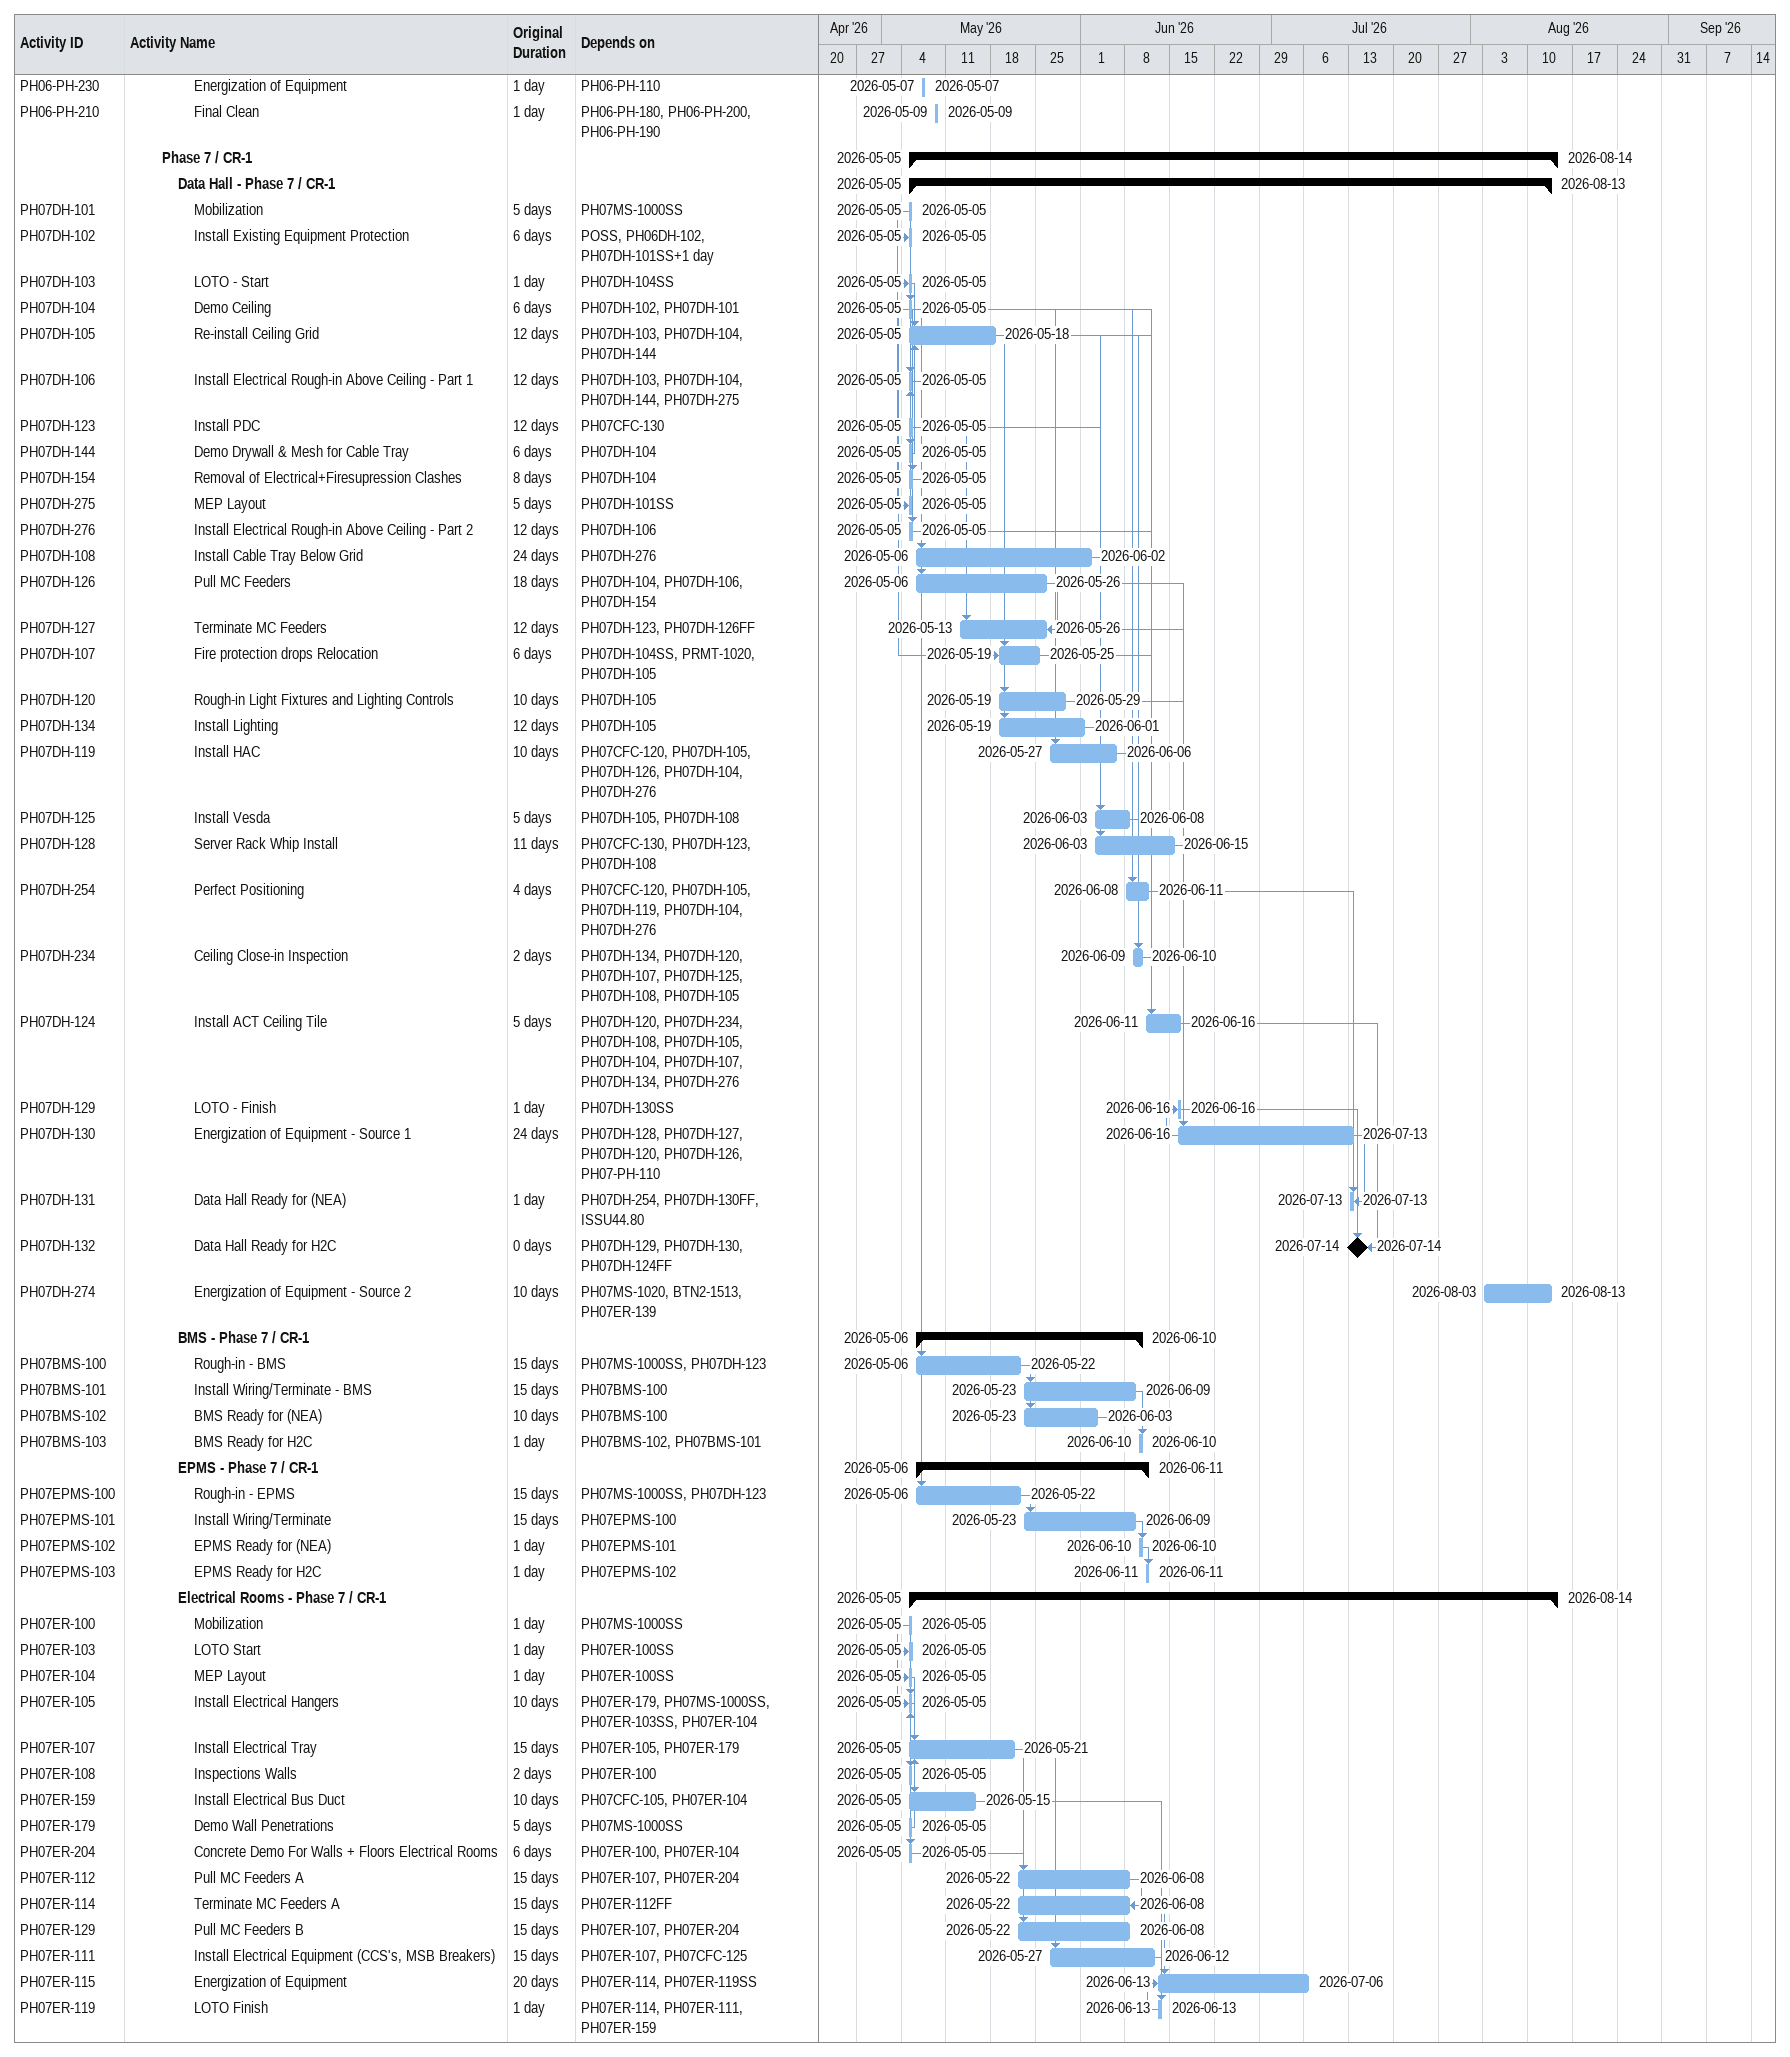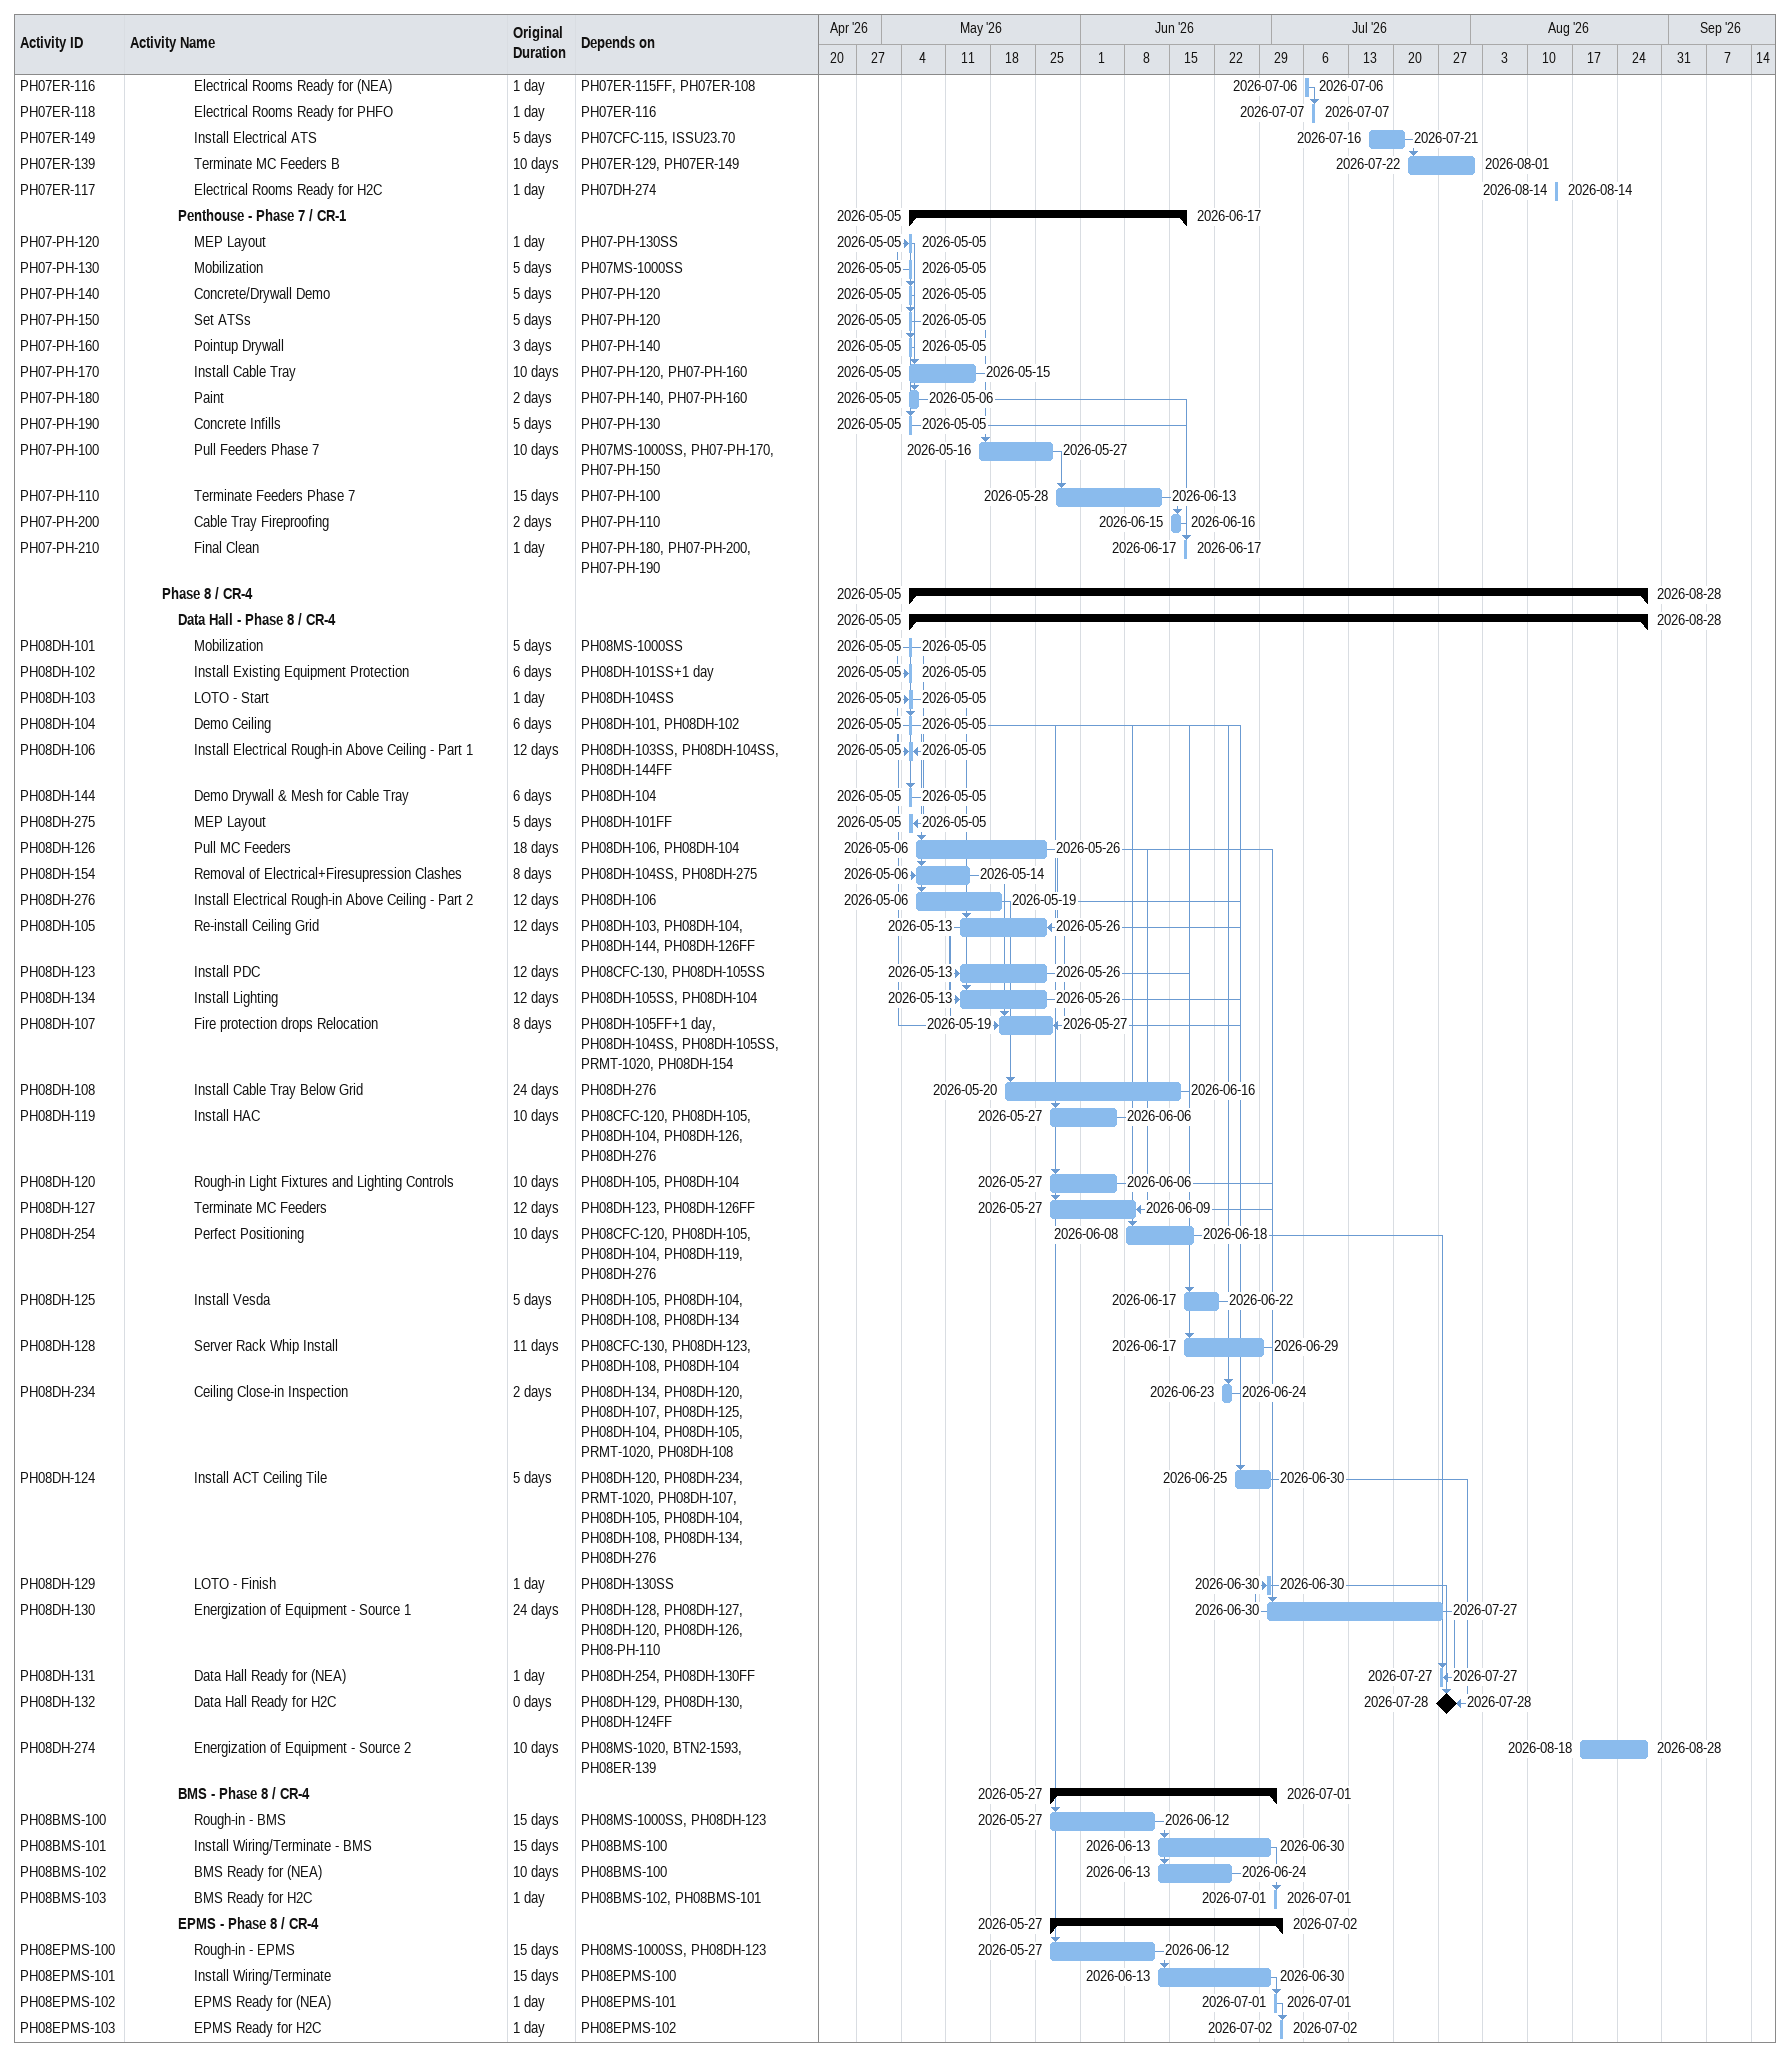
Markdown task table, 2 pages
| ID | Level | Task | Original duration | Start | Finish | Predecessors |
|---|---|---|---|---|---|---|
| PH06-PH-230 | 5 | Energization of Equipment | 1d | 2026-05-07 | 2026-05-07 | PH06-PH-110 |
| PH06-PH-210 | 5 | Final Clean | 1d | 2026-05-09 | 2026-05-09 | PH06-PH-180, PH06-PH-200, PH06-PH-190 |
|  | 3 | **Phase 7 / CR-1** |  | 2026-05-05 | 2026-08-14 |  |
|  | 4 | **Data Hall - Phase 7 / CR-1** |  | 2026-05-05 | 2026-08-13 |  |
| PH07DH-101 | 5 | Mobilization | 5d | 2026-05-05 | 2026-05-05 | PH07MS-1000SS |
| PH07DH-102 | 5 | Install Existing Equipment Protection | 6d | 2026-05-05 | 2026-05-05 | POSS, PH06DH-102, PH07DH-101SS+1d |
| PH07DH-103 | 5 | LOTO - Start | 1d | 2026-05-05 | 2026-05-05 | PH07DH-104SS |
| PH07DH-104 | 5 | Demo Ceiling | 6d | 2026-05-05 | 2026-05-05 | PH07DH-102, PH07DH-101 |
| PH07DH-105 | 5 | Re-install Ceiling Grid | 12d | 2026-05-05 | 2026-05-18 | PH07DH-103, PH07DH-104, PH07DH-144 |
| PH07DH-106 | 5 | Install Electrical Rough-in Above Ceiling - Part 1 | 12d | 2026-05-05 | 2026-05-05 | PH07DH-103, PH07DH-104, PH07DH-144, PH07DH-275 |
| PH07DH-123 | 5 | Install PDC | 12d | 2026-05-05 | 2026-05-05 | PH07CFC-130 |
| PH07DH-144 | 5 | Demo Drywall & Mesh for Cable Tray | 6d | 2026-05-05 | 2026-05-05 | PH07DH-104 |
| PH07DH-154 | 5 | Removal of Electrical+Firesupression Clashes | 8d | 2026-05-05 | 2026-05-05 | PH07DH-104 |
| PH07DH-275 | 5 | MEP Layout | 5d | 2026-05-05 | 2026-05-05 | PH07DH-101SS |
| PH07DH-276 | 5 | Install Electrical Rough-in Above Ceiling - Part 2 | 12d | 2026-05-05 | 2026-05-05 | PH07DH-106 |
| PH07DH-108 | 5 | Install Cable Tray Below Grid | 24d | 2026-05-06 | 2026-06-02 | PH07DH-276 |
| PH07DH-126 | 5 | Pull MC Feeders | 18d | 2026-05-06 | 2026-05-26 | PH07DH-104, PH07DH-106, PH07DH-154 |
| PH07DH-127 | 5 | Terminate MC Feeders | 12d | 2026-05-13 | 2026-05-26 | PH07DH-123, PH07DH-126FF |
| PH07DH-107 | 5 | Fire protection drops Relocation | 6d | 2026-05-19 | 2026-05-25 | PH07DH-104SS, PRMT-1020, PH07DH-105 |
| PH07DH-120 | 5 | Rough-in Light Fixtures and Lighting Controls | 10d | 2026-05-19 | 2026-05-29 | PH07DH-105 |
| PH07DH-134 | 5 | Install Lighting | 12d | 2026-05-19 | 2026-06-01 | PH07DH-105 |
| PH07DH-119 | 5 | Install HAC | 10d | 2026-05-27 | 2026-06-06 | PH07CFC-120, PH07DH-105, PH07DH-126, PH07DH-104, PH07DH-276 |
| PH07DH-125 | 5 | Install Vesda | 5d | 2026-06-03 | 2026-06-08 | PH07DH-105, PH07DH-108 |
| PH07DH-128 | 5 | Server Rack Whip Install | 11d | 2026-06-03 | 2026-06-15 | PH07CFC-130, PH07DH-123, PH07DH-108 |
| PH07DH-254 | 5 | Perfect Positioning | 4d | 2026-06-08 | 2026-06-11 | PH07CFC-120, PH07DH-105, PH07DH-119, PH07DH-104, PH07DH-276 |
| PH07DH-234 | 5 | Ceiling Close-in Inspection | 2d | 2026-06-09 | 2026-06-10 | PH07DH-134, PH07DH-120, PH07DH-107, PH07DH-125, PH07DH-108, PH07DH-105 |
| PH07DH-124 | 5 | Install ACT Ceiling Tile | 5d | 2026-06-11 | 2026-06-16 | PH07DH-120, PH07DH-234, PH07DH-108, PH07DH-105, PH07DH-104, PH07DH-107, PH07DH-134, PH07DH-276 |
| PH07DH-129 | 5 | LOTO - Finish | 1d | 2026-06-16 | 2026-06-16 | PH07DH-130SS |
| PH07DH-130 | 5 | Energization of Equipment - Source 1 | 24d | 2026-06-16 | 2026-07-13 | PH07DH-128, PH07DH-127, PH07DH-120, PH07DH-126, PH07-PH-110 |
| PH07DH-131 | 5 | Data Hall Ready for (NEA) | 1d | 2026-07-13 | 2026-07-13 | PH07DH-254, PH07DH-130FF, ISSU44.80 |
| PH07DH-132 | 5 | Data Hall Ready for H2C | 0d | 2026-07-14 | 2026-07-14 | PH07DH-129, PH07DH-130, PH07DH-124FF |
| PH07DH-274 | 5 | Energization of Equipment - Source 2 | 10d | 2026-08-03 | 2026-08-13 | PH07MS-1020, BTN2-1513, PH07ER-139 |
|  | 4 | **BMS - Phase 7 / CR-1** |  | 2026-05-06 | 2026-06-10 |  |
| PH07BMS-100 | 5 | Rough-in - BMS | 15d | 2026-05-06 | 2026-05-22 | PH07MS-1000SS, PH07DH-123 |
| PH07BMS-101 | 5 | Install Wiring/Terminate - BMS | 15d | 2026-05-23 | 2026-06-09 | PH07BMS-100 |
| PH07BMS-102 | 5 | BMS Ready for (NEA) | 10d | 2026-05-23 | 2026-06-03 | PH07BMS-100 |
| PH07BMS-103 | 5 | BMS Ready for H2C | 1d | 2026-06-10 | 2026-06-10 | PH07BMS-102, PH07BMS-101 |
|  | 4 | **EPMS - Phase 7 / CR-1** |  | 2026-05-06 | 2026-06-11 |  |
| PH07EPMS-100 | 5 | Rough-in - EPMS | 15d | 2026-05-06 | 2026-05-22 | PH07MS-1000SS, PH07DH-123 |
| PH07EPMS-101 | 5 | Install Wiring/Terminate | 15d | 2026-05-23 | 2026-06-09 | PH07EPMS-100 |
| PH07EPMS-102 | 5 | EPMS Ready for (NEA) | 1d | 2026-06-10 | 2026-06-10 | PH07EPMS-101 |
| PH07EPMS-103 | 5 | EPMS Ready for H2C | 1d | 2026-06-11 | 2026-06-11 | PH07EPMS-102 |
|  | 4 | **Electrical Rooms - Phase 7 / CR-1** |  | 2026-05-05 | 2026-08-14 |  |
| PH07ER-100 | 5 | Mobilization | 1d | 2026-05-05 | 2026-05-05 | PH07MS-1000SS |
| PH07ER-103 | 5 | LOTO Start | 1d | 2026-05-05 | 2026-05-05 | PH07ER-100SS |
| PH07ER-104 | 5 | MEP Layout | 1d | 2026-05-05 | 2026-05-05 | PH07ER-100SS |
| PH07ER-105 | 5 | Install Electrical Hangers | 10d | 2026-05-05 | 2026-05-05 | PH07ER-179, PH07MS-1000SS, PH07ER-103SS, PH07ER-104 |
| PH07ER-107 | 5 | Install Electrical Tray | 15d | 2026-05-05 | 2026-05-21 | PH07ER-105, PH07ER-179 |
| PH07ER-108 | 5 | Inspections Walls | 2d | 2026-05-05 | 2026-05-05 | PH07ER-100 |
| PH07ER-159 | 5 | Install Electrical Bus Duct | 10d | 2026-05-05 | 2026-05-15 | PH07CFC-105, PH07ER-104 |
| PH07ER-179 | 5 | Demo Wall Penetrations | 5d | 2026-05-05 | 2026-05-05 | PH07MS-1000SS |
| PH07ER-204 | 5 | Concrete Demo For Walls + Floors Electrical Rooms | 6d | 2026-05-05 | 2026-05-05 | PH07ER-100, PH07ER-104 |
| PH07ER-112 | 5 | Pull MC Feeders A | 15d | 2026-05-22 | 2026-06-08 | PH07ER-107, PH07ER-204 |
| PH07ER-114 | 5 | Terminate MC Feeders A | 15d | 2026-05-22 | 2026-06-08 | PH07ER-112FF |
| PH07ER-129 | 5 | Pull MC Feeders B | 15d | 2026-05-22 | 2026-06-08 | PH07ER-107, PH07ER-204 |
| PH07ER-111 | 5 | Install Electrical Equipment (CCS's, MSB Breakers) | 15d | 2026-05-27 | 2026-06-12 | PH07ER-107, PH07CFC-125 |
| PH07ER-115 | 5 | Energization of Equipment | 20d | 2026-06-13 | 2026-07-06 | PH07ER-114, PH07ER-119SS |
| PH07ER-119 | 5 | LOTO Finish | 1d | 2026-06-13 | 2026-06-13 | PH07ER-114, PH07ER-111, PH07ER-159 |
| PH07ER-116 | 5 | Electrical Rooms Ready for (NEA) | 1d | 2026-07-06 | 2026-07-06 | PH07ER-115FF, PH07ER-108 |
| PH07ER-118 | 5 | Electrical Rooms Ready for PHFO | 1d | 2026-07-07 | 2026-07-07 | PH07ER-116 |
| PH07ER-149 | 5 | Install Electrical ATS | 5d | 2026-07-16 | 2026-07-21 | PH07CFC-115, ISSU23.70 |
| PH07ER-139 | 5 | Terminate MC Feeders B | 10d | 2026-07-22 | 2026-08-01 | PH07ER-129, PH07ER-149 |
| PH07ER-117 | 5 | Electrical Rooms Ready for H2C | 1d | 2026-08-14 | 2026-08-14 | PH07DH-274 |
|  | 4 | **Penthouse - Phase 7 / CR-1** |  | 2026-05-05 | 2026-06-17 |  |
| PH07-PH-120 | 5 | MEP Layout | 1d | 2026-05-05 | 2026-05-05 | PH07-PH-130SS |
| PH07-PH-130 | 5 | Mobilization | 5d | 2026-05-05 | 2026-05-05 | PH07MS-1000SS |
| PH07-PH-140 | 5 | Concrete/Drywall Demo | 5d | 2026-05-05 | 2026-05-05 | PH07-PH-120 |
| PH07-PH-150 | 5 | Set ATSs | 5d | 2026-05-05 | 2026-05-05 | PH07-PH-120 |
| PH07-PH-160 | 5 | Pointup Drywall | 3d | 2026-05-05 | 2026-05-05 | PH07-PH-140 |
| PH07-PH-170 | 5 | Install Cable Tray | 10d | 2026-05-05 | 2026-05-15 | PH07-PH-120, PH07-PH-160 |
| PH07-PH-180 | 5 | Paint | 2d | 2026-05-05 | 2026-05-06 | PH07-PH-140, PH07-PH-160 |
| PH07-PH-190 | 5 | Concrete Infills | 5d | 2026-05-05 | 2026-05-05 | PH07-PH-130 |
| PH07-PH-100 | 5 | Pull Feeders Phase 7 | 10d | 2026-05-16 | 2026-05-27 | PH07MS-1000SS, PH07-PH-170, PH07-PH-150 |
| PH07-PH-110 | 5 | Terminate Feeders Phase 7 | 15d | 2026-05-28 | 2026-06-13 | PH07-PH-100 |
| PH07-PH-200 | 5 | Cable Tray Fireproofing | 2d | 2026-06-15 | 2026-06-16 | PH07-PH-110 |
| PH07-PH-210 | 5 | Final Clean | 1d | 2026-06-17 | 2026-06-17 | PH07-PH-180, PH07-PH-200, PH07-PH-190 |
|  | 3 | **Phase 8 / CR-4** |  | 2026-05-05 | 2026-08-28 |  |
|  | 4 | **Data Hall - Phase 8 / CR-4** |  | 2026-05-05 | 2026-08-28 |  |
| PH08DH-101 | 5 | Mobilization | 5d | 2026-05-05 | 2026-05-05 | PH08MS-1000SS |
| PH08DH-102 | 5 | Install Existing Equipment Protection | 6d | 2026-05-05 | 2026-05-05 | PH08DH-101SS+1d |
| PH08DH-103 | 5 | LOTO - Start | 1d | 2026-05-05 | 2026-05-05 | PH08DH-104SS |
| PH08DH-104 | 5 | Demo Ceiling | 6d | 2026-05-05 | 2026-05-05 | PH08DH-101, PH08DH-102 |
| PH08DH-106 | 5 | Install Electrical Rough-in Above Ceiling - Part 1 | 12d | 2026-05-05 | 2026-05-05 | PH08DH-103SS, PH08DH-104SS, PH08DH-144FF |
| PH08DH-144 | 5 | Demo Drywall & Mesh for Cable Tray | 6d | 2026-05-05 | 2026-05-05 | PH08DH-104 |
| PH08DH-275 | 5 | MEP Layout | 5d | 2026-05-05 | 2026-05-05 | PH08DH-101FF |
| PH08DH-126 | 5 | Pull MC Feeders | 18d | 2026-05-06 | 2026-05-26 | PH08DH-106, PH08DH-104 |
| PH08DH-154 | 5 | Removal of Electrical+Firesupression Clashes | 8d | 2026-05-06 | 2026-05-14 | PH08DH-104SS, PH08DH-275 |
| PH08DH-276 | 5 | Install Electrical Rough-in Above Ceiling - Part 2 | 12d | 2026-05-06 | 2026-05-19 | PH08DH-106 |
| PH08DH-105 | 5 | Re-install Ceiling Grid | 12d | 2026-05-13 | 2026-05-26 | PH08DH-103, PH08DH-104, PH08DH-144, PH08DH-126FF |
| PH08DH-123 | 5 | Install PDC | 12d | 2026-05-13 | 2026-05-26 | PH08CFC-130, PH08DH-105SS |
| PH08DH-134 | 5 | Install Lighting | 12d | 2026-05-13 | 2026-05-26 | PH08DH-105SS, PH08DH-104 |
| PH08DH-107 | 5 | Fire protection drops Relocation | 8d | 2026-05-19 | 2026-05-27 | PH08DH-105FF+1d, PH08DH-104SS, PH08DH-105SS, PRMT-1020, PH08DH-154 |
| PH08DH-108 | 5 | Install Cable Tray Below Grid | 24d | 2026-05-20 | 2026-06-16 | PH08DH-276 |
| PH08DH-119 | 5 | Install HAC | 10d | 2026-05-27 | 2026-06-06 | PH08CFC-120, PH08DH-105, PH08DH-104, PH08DH-126, PH08DH-276 |
| PH08DH-120 | 5 | Rough-in Light Fixtures and Lighting Controls | 10d | 2026-05-27 | 2026-06-06 | PH08DH-105, PH08DH-104 |
| PH08DH-127 | 5 | Terminate MC Feeders | 12d | 2026-05-27 | 2026-06-09 | PH08DH-123, PH08DH-126FF |
| PH08DH-254 | 5 | Perfect Positioning | 10d | 2026-06-08 | 2026-06-18 | PH08CFC-120, PH08DH-105, PH08DH-104, PH08DH-119, PH08DH-276 |
| PH08DH-125 | 5 | Install Vesda | 5d | 2026-06-17 | 2026-06-22 | PH08DH-105, PH08DH-104, PH08DH-108, PH08DH-134 |
| PH08DH-128 | 5 | Server Rack Whip Install | 11d | 2026-06-17 | 2026-06-29 | PH08CFC-130, PH08DH-123, PH08DH-108, PH08DH-104 |
| PH08DH-234 | 5 | Ceiling Close-in Inspection | 2d | 2026-06-23 | 2026-06-24 | PH08DH-134, PH08DH-120, PH08DH-107, PH08DH-125, PH08DH-104, PH08DH-105, PRMT-1020, PH08DH-108 |
| PH08DH-124 | 5 | Install ACT Ceiling Tile | 5d | 2026-06-25 | 2026-06-30 | PH08DH-120, PH08DH-234, PRMT-1020, PH08DH-107, PH08DH-105, PH08DH-104, PH08DH-108, PH08DH-134, PH08DH-276 |
| PH08DH-129 | 5 | LOTO - Finish | 1d | 2026-06-30 | 2026-06-30 | PH08DH-130SS |
| PH08DH-130 | 5 | Energization of Equipment - Source 1 | 24d | 2026-06-30 | 2026-07-27 | PH08DH-128, PH08DH-127, PH08DH-120, PH08DH-126, PH08-PH-110 |
| PH08DH-131 | 5 | Data Hall Ready for (NEA) | 1d | 2026-07-27 | 2026-07-27 | PH08DH-254, PH08DH-130FF |
| PH08DH-132 | 5 | Data Hall Ready for H2C | 0d | 2026-07-28 | 2026-07-28 | PH08DH-129, PH08DH-130, PH08DH-124FF |
| PH08DH-274 | 5 | Energization of Equipment - Source 2 | 10d | 2026-08-18 | 2026-08-28 | PH08MS-1020, BTN2-1593, PH08ER-139 |
|  | 4 | **BMS - Phase 8 / CR-4** |  | 2026-05-27 | 2026-07-01 |  |
| PH08BMS-100 | 5 | Rough-in - BMS | 15d | 2026-05-27 | 2026-06-12 | PH08MS-1000SS, PH08DH-123 |
| PH08BMS-101 | 5 | Install Wiring/Terminate - BMS | 15d | 2026-06-13 | 2026-06-30 | PH08BMS-100 |
| PH08BMS-102 | 5 | BMS Ready for (NEA) | 10d | 2026-06-13 | 2026-06-24 | PH08BMS-100 |
| PH08BMS-103 | 5 | BMS Ready for H2C | 1d | 2026-07-01 | 2026-07-01 | PH08BMS-102, PH08BMS-101 |
|  | 4 | **EPMS - Phase 8 / CR-4** |  | 2026-05-27 | 2026-07-02 |  |
| PH08EPMS-100 | 5 | Rough-in - EPMS | 15d | 2026-05-27 | 2026-06-12 | PH08MS-1000SS, PH08DH-123 |
| PH08EPMS-101 | 5 | Install Wiring/Terminate | 15d | 2026-06-13 | 2026-06-30 | PH08EPMS-100 |
| PH08EPMS-102 | 5 | EPMS Ready for (NEA) | 1d | 2026-07-01 | 2026-07-01 | PH08EPMS-101 |
| PH08EPMS-103 | 5 | EPMS Ready for H2C | 1d | 2026-07-02 | 2026-07-02 | PH08EPMS-102 |
